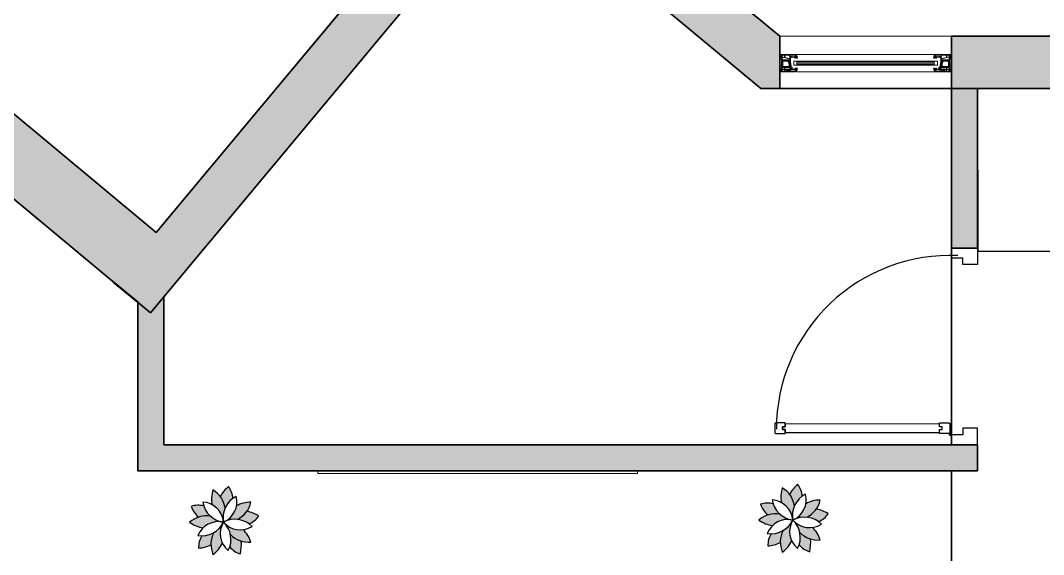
# Model space of a CAD drawing. Header units: millimetres. Extents: x 2258 to 5600, y 711 to 2563.
# Drawn here: x 2677.2 to 2828.1, y 2273.2 to 2352 of the extents above; entities that cross this region are included whole.
import ezdxf

# ---------------------------------------------------------------- set-up
doc = ezdxf.new("R2010")
doc.units = ezdxf.units.MM
doc.linetypes.add('HIDDENX2', pattern=[0.75, 0.5, -0.25])
for name, color, linetype, lineweight in [('HAT', 8, 'Continuous', 18), ('PQI-A-FLOR', 21, 'Continuous', 30), ('PQI-A-HIDN', 31, 'HIDDENX2', 9), ('PQI-A-IN-ELEV', 245, 'Continuous', 9), ('PQI-A-IN-FURN', 39, 'Continuous', 13), ('PQI-A-WALL', 30, 'Continuous', 50), ('PQI-A-WIN', 140, 'Continuous', 13), ('PQI-ST-COLM', 34, 'Continuous', 40), ('WAL', 7, 'Continuous', 30)]:
    doc.layers.add(name, color=color, linetype=linetype, lineweight=lineweight)

# ---------------------------------------------------------------- blocks, each defined once
blk = doc.blocks.new('*U68')
at = {"ltscale": 10}
for p, q in [((-97.5, 33.1), (-144.5, 33.1)), ((-144.5, 33.1), (-144.4, 31.2)), ((-144.5, 33.1), (-83.8, 33.1)), ((-142.2, 25.9), (-144.5, 25.1)), ((-144.5, 25.1), (-144.5, 23.6)), ((-144.5, 12.1), (-144.5, 9.6)), ((-144.4, 31.2), (-142.2, 30.4)), ((-144, 23.1), (-138.5, 23.1)), ((-138.5, 12.6), (-144, 12.6)), ((-143.5, 8.6), (-142, 8.6)), ((-142, 8.6), (-142, 10.6)), ((-142, 10.6), (-138.5, 10.6)), ((-140.5, 30.7), (-138.5, 30.7)), ((-138.5, 25.6), (-140.5, 25.6)), ((-138, 30.2), (-138, 26.1)), ((-138, 22.6), (-138, 13.1)), ((-138, 10.1), (-138, -15.9)), ((-135.4, 23.2), (-135.4, 16.9)), ((-135.4, 15.7), (-135.4, -11.7)), ((-126.4, 23.5), (-135.1, 23.5)), ((-135.1, 16.6), (-126.4, 16.6)), ((-106.6, 16), (-135.1, 16)), ((-126.1, 16.9), (-126.1, 23.2)), ((-125.5, 23.2), (-125.5, 16.9)), ((-106.6, 23.5), (-125.2, 23.5)), ((-125.2, 16.6), (-102.8, 16.6)), ((-106.3, 13.9), (-106.3, 15.7)), ((-106.3, -2.2), (-104.8, 1.7)), ((-105.5, 15.7), (-105.5, 13.9)), ((-105.5, 7.9), (-103.9, 7.9)), ((-104.4, 6.4), (-105.5, 6.4)), ((-103.4, 16), (-105.2, 16)), ((-104.8, 1.7), (-104.4, 6.4)), ((-103.7, 23.3), (-103.7, 30.2)), ((-103.7, 30.2), (-83.8, 30.2)), ((-103.6, 8.2), (-103.1, 15.7)), ((-103.6, -2.6), (-102.2, 1.1)), ((-101.7, 22.8), (-103.2, 22.8)), ((-101.4, 20.2), (-103.2, 20.2)), ((-102.2, 1.1), (-100.5, 15.1)), ((-101.7, 22.8), (-96.1, 24.4)), ((-99.7, 20.7), (-101.2, 20.3)), ((-99.9, 15.6), (-97, 15.1)), ((-99.1, 18.4), (-99.1, 20.2)), ((-96.3, 24.5), (-97.7, 25.1)), ((-88.4, 23.3), (-96.5, 21.8)), ((-96.5, 15.6), (-96.5, 21.8)), ((-87.6, 25.9), (-96.1, 24.4)), ((457.8, 8), (-91.1, 8)), ((-91.1, -8), (-91.1, 8)), ((-87, 19.5), (-87.8, 22.9)), ((-81.5, 25.9), (-87.5, 25.9)), ((-84.1, 19.1), (-86.5, 19.1)), ((-85.6, 23.1), (-85, 20.9)), ((-81.8, 23.7), (-85.1, 23.7)), ((-84.7, 20.6), (-83.8, 20.6)), ((-83.5, 20.2), (-84.1, 19.1)), ((-81.7, 28.6), (-81.2, 26.3)), ((-79.8, 19.1), (-80.4, 20.2)), ((-80.2, 20.6), (-79.3, 20.6)), ((-76.8, 19.1), (-79.8, 19.1)), ((-79.1, -8), (-79.1, 8)), ((-78.9, 29.4), (-76.5, 19.5)), ((445.6, 29.4), (443.1, 19.5)), ((443.4, 19.1), (446.5, 19.1)), ((445.8, -8), (445.8, 8)), ((446.8, 20.6), (445.9, 20.6)), ((446.5, 19.1), (447.1, 20.2)), ((448.4, 28.6), (447.8, 26.3)), ((448.1, 25.9), (454.2, 25.9)), ((448.4, 23.7), (451.8, 23.7)), ((450.2, 20.2), (450.8, 19.1)), ((511.1, 33.1), (450.4, 33.1)), ((470.3, 30.2), (450.4, 30.2)), ((451.4, 20.6), (450.4, 20.6)), ((450.8, 19.1), (453.1, 19.1)), ((452.3, 23.1), (451.7, 20.9)), ((453.6, 19.5), (454.5, 22.9)), ((454.3, 25.9), (462.7, 24.4)), ((455, 23.3), (463.1, 21.8)), ((457.8, -8), (457.8, 8)), ((468.3, 22.8), (462.7, 24.4)), ((463, 24.5), (464.3, 25.1)), ((463.1, 15.6), (463.1, 21.8)), ((466.6, 15.6), (463.7, 15.1)), ((464.1, 33.1), (511.1, 33.1)), ((465.7, 18.4), (465.7, 20.2)), ((466.4, 20.7), (467.9, 20.3)), ((468.8, 1.1), (467.2, 15.1)), ((468, 20.2), (469.8, 20.2)), ((468.3, 22.8), (469.8, 22.8)), ((470.3, -2.6), (468.8, 1.1)), ((491.8, 16.6), (469.5, 16.6)), ((470.3, 8.2), (469.7, 15.7)), ((470, 16), (471.8, 16)), ((470.3, 23.3), (470.3, 30.2)), ((472.2, 7.9), (470.6, 7.9)), ((471.1, 6.4), (472.2, 6.4)), ((471.4, 1.7), (471.1, 6.4)), ((472.9, -2.2), (471.4, 1.7)), ((472.1, 15.7), (472.1, 13.9)), ((472.9, 13.9), (472.9, 15.7)), ((473.2, 23.5), (491.8, 23.5)), ((473.2, 16), (501.7, 16)), ((492.1, 23.2), (492.1, 16.9)), ((492.7, 16.9), (492.7, 23.2)), ((493, 23.5), (501.7, 23.5)), ((501.7, 16.6), (493, 16.6)), ((502, 23.2), (502, 16.9)), ((502, 15.7), (502, -11.7)), ((504.6, 30.2), (504.6, 26.1)), ((504.6, 22.6), (504.6, 13.1)), ((504.6, 10.1), (504.6, -15.9)), ((507.1, 30.7), (505.1, 30.7)), ((505.1, 25.6), (507.1, 25.6)), ((510.6, 23.1), (505.1, 23.1)), ((505.1, 12.6), (510.6, 12.6)), ((508.6, 10.6), (505.1, 10.6)), ((508.6, 8.6), (508.6, 10.6)), ((510.1, 8.6), (508.6, 8.6)), ((511.1, 31.2), (508.9, 30.4)), ((508.9, 25.9), (511.1, 25.1)), ((511.1, 33.1), (511.1, 31.2)), ((511.1, 25.1), (511.1, 23.6)), ((511.1, 12.1), (511.1, 9.6)), ((-144.5, -15.4), (-144.5, -17.8)), ((-144.5, -17.8), (-142.2, -18.6)), ((-142.2, -23.1), (-144.5, -23.9)), ((-144.5, -23.9), (-144.5, -24.8)), ((-144.5, -24.8), (-142.2, -25.6)), ((-144.4, -30.9), (-144.5, -32.9)), ((-144.5, -32.9), (-83.8, -32.9)), ((-142.2, -30.1), (-144.4, -30.9)), ((-142, -14.4), (-143.5, -14.4)), ((-142, -16.4), (-142, -14.4)), ((-138.5, -16.4), (-142, -16.4)), ((-140.5, -18.4), (-138.5, -18.4)), ((-138.5, -23.4), (-140.5, -23.4)), ((-140.5, -25.4), (-138.5, -25.4)), ((-138.5, -30.4), (-140.5, -30.4)), ((-138, -18.9), (-138, -22.9)), ((-138, -25.9), (-138, -29.9)), ((-135.4, -12.9), (-135.4, -22.1)), ((-135.1, -12), (-126.4, -12)), ((-106.6, -12.6), (-135.1, -12.6)), ((-135, -22.4), (-106.5, -16.9)), ((-126.1, -11.7), (-126.1, -10.3)), ((-125.5, -10.3), (-125.5, -11.7)), ((-125.2, -12), (-106.6, -12)), ((-105.4, -23.3), (-106.5, -29.6)), ((-106.3, -11.7), (-106.3, -2.3)), ((-106.3, -16.6), (-106.3, -12.9)), ((-106.2, -30), (-83.8, -30)), ((-103.7, -19.4), (-103.7, -2.8)), ((-96.7, -21.6), (-98.7, -22.5)), ((-96.3, -24.2), (-97.7, -24.8)), ((-88.4, -23), (-96.4, -21.6)), ((-87.6, -25.7), (-96.1, -24.2)), ((457.8, -8), (-91.1, -8)), ((-87, -19.2), (-87.8, -22.6)), ((-81.5, -25.7), (-87.5, -25.7)), ((-84.1, -18.9), (-86.5, -18.9)), ((-85.6, -22.8), (-85, -20.6)), ((-81.8, -23.5), (-85.1, -23.5)), ((-84.7, -20.4), (-83.8, -20.4)), ((-83.5, -19.9), (-84.1, -18.9)), ((-81.7, -28.4), (-81.2, -26)), ((-79.8, -18.9), (-80.4, -19.9)), ((-80.2, -20.4), (-79.3, -20.4)), ((-76.8, -18.9), (-79.8, -18.9)), ((-78.9, -29.1), (-76.5, -19.2)), ((445.6, -29.1), (443.1, -19.2)), ((443.4, -18.9), (446.5, -18.9)), ((446.8, -20.4), (445.9, -20.4)), ((446.5, -18.9), (447.1, -19.9)), ((448.4, -28.4), (447.8, -26)), ((448.1, -25.7), (454.2, -25.7)), ((448.4, -23.5), (451.8, -23.5)), ((450.2, -19.9), (450.8, -18.9)), ((451.4, -20.4), (450.4, -20.4)), ((472.8, -30), (450.4, -30)), ((511.1, -32.9), (450.4, -32.9)), ((450.8, -18.9), (453.1, -18.9)), ((452.3, -22.8), (451.7, -20.6)), ((453.6, -19.2), (454.5, -22.6)), ((454.3, -25.7), (462.7, -24.2)), ((455, -23), (463, -21.6)), ((463, -24.2), (464.3, -24.8)), ((463.3, -21.6), (465.4, -22.5)), ((470.3, -19.4), (470.3, -2.8)), ((472, -23.3), (473.1, -29.6)), ((472.9, -11.7), (472.9, -2.3)), ((472.9, -16.6), (472.9, -12.9)), ((491.8, -12), (473.2, -12)), ((473.2, -12.6), (501.7, -12.6)), ((501.7, -22.4), (473.2, -16.9)), ((492.1, -10.3), (492.1, -11.7)), ((492.7, -11.7), (492.7, -10.3)), ((501.7, -12), (493, -12)), ((502, -12.9), (502, -22.1)), ((504.6, -18.9), (504.6, -22.9)), ((504.6, -25.9), (504.6, -29.9)), ((505.1, -16.4), (508.6, -16.4)), ((507.1, -18.4), (505.1, -18.4)), ((505.1, -23.4), (507.1, -23.4)), ((507.1, -25.4), (505.1, -25.4)), ((505.1, -30.4), (507.1, -30.4)), ((508.6, -16.4), (508.6, -14.4)), ((508.6, -14.4), (510.1, -14.4)), ((511.1, -17.8), (508.9, -18.6)), ((508.9, -23.1), (511.1, -23.9)), ((511.1, -24.8), (508.9, -25.6)), ((508.9, -30.1), (511.1, -30.9)), ((511.1, -15.4), (511.1, -17.8)), ((511.1, -23.9), (511.1, -24.8)), ((511.1, -30.9), (511.1, -32.9))]:
    blk.add_line(p, q, dxfattribs=at)
for p, q in [((-135.4, 29.9), (-135.4, 24.4)), ((-126.4, 30.2), (-135.1, 30.2)), ((-135.1, 24.1), (-126.4, 24.1)), ((-134.9, 15.5), (-109.6, 15.5)), ((-134.9, 13.5), (-134.9, 15.5)), ((-134.9, 14.4), (-133.8, 15.5)), ((-134.9, 13.1), (-132.9, 15.1)), ((-134.9, 11.7), (-132.9, 13.7)), ((-109.6, 13.5), (-134.9, 13.5)), ((-134.9, -6.8), (-134.9, 13.2)), ((-134.9, 13.2), (-132.9, 13.2)), ((-134.9, 13), (-134.6, 13.2)), ((-134.9, 11.6), (-133.2, 13.2)), ((-134.9, 10.2), (-132.9, 12.2)), ((-134.9, 10.1), (-132.9, 12.1)), ((-134.9, 8.8), (-132.9, 10.8)), ((-134.9, 8.7), (-132.9, 10.7)), ((-134.9, 7.4), (-132.9, 9.4)), ((-134.9, 7.3), (-132.9, 9.3)), ((-134.9, 6), (-132.9, 8)), ((-134.9, 4.6), (-132.9, 6.6)), ((-134.9, 3.2), (-132.9, 5.2)), ((-134.9, 1.8), (-132.9, 3.8)), ((-134.9, 0.3), (-132.9, 2.3)), ((-134.9, -1.1), (-132.9, 0.9)), ((-134.4, 13.5), (-132.4, 15.5)), ((-133, 13.5), (-131, 15.5)), ((-132.9, 13.2), (-132.9, -6.8)), ((-131.6, 13.5), (-129.6, 15.5)), ((-130.1, 13.5), (-128.1, 15.5)), ((-128.7, 13.5), (-126.7, 15.5)), ((-127.3, 13.5), (-125.3, 15.5)), ((-126.1, 24.4), (-126.1, 29.9)), ((-125.9, 13.5), (-123.9, 15.5)), ((-125.5, 29.9), (-125.5, 24.4)), ((-119.5, 30.2), (-125.2, 30.2)), ((-125.2, 24.1), (-106.5, 24.1)), ((-124.5, 13.5), (-122.5, 15.5)), ((-123.1, 13.5), (-121.1, 15.5)), ((-121.7, 13.5), (-119.7, 15.5)), ((-120.2, 13.5), (-118.2, 15.5)), ((-119.5, 29.6), (-119.5, 30.2)), ((-118.8, 13.5), (-116.8, 15.5)), ((-117.4, 13.5), (-115.4, 15.5)), ((-114.5, 30.2), (-116.5, 30.2)), ((-116.5, 30.2), (-116.5, 29.6)), ((-116, 13.5), (-114, 15.5)), ((-114.6, 13.5), (-112.6, 15.5)), ((-114.5, 29.6), (-114.5, 30.2)), ((-113.2, 13.5), (-111.2, 15.5)), ((-112.1, -7.1), (-108.9, 2.7)), ((-111.8, 13.5), (-109.8, 15.5)), ((-106.6, 30.2), (-111.5, 30.2)), ((-111.5, 30.2), (-111.5, 29.6)), ((-110.5, -2.1), (-107.3, 1)), ((-110.3, 13.5), (-108.5, 15.3)), ((-107, 2), (-110.2, -7.7)), ((-109.8, 0), (-106.9, 2.9)), ((-109.2, 13.3), (-107.7, 14.7)), ((-109.1, 13.3), (-107.7, 14.7)), ((-109.1, 2.1), (-106.9, 4.3)), ((-108.9, 12.2), (-106.9, 14.2)), ((-108.9, 12.1), (-107.1, 13.9)), ((-108.9, 2.9), (-108.9, 12.8)), ((-108.9, 10.8), (-106.9, 12.8)), ((-108.9, 10.7), (-106.9, 12.7)), ((-108.9, 9.4), (-106.9, 11.4)), ((-108.9, 9.3), (-106.9, 11.3)), ((-108.9, 8), (-106.9, 10)), ((-108.9, 7.9), (-106.9, 9.9)), ((-108.9, 6.5), (-106.9, 8.5)), ((-108.9, 6.4), (-106.9, 8.4)), ((-108.9, 5.1), (-106.9, 7.1)), ((-108.9, 3.7), (-106.9, 5.7)), ((-106.9, 12.8), (-106.9, 2.9)), ((-106.8, 27.6), (-106.6, 27.6)), ((-106.5, 24.6), (-106.8, 24.6)), ((-106.3, 27.9), (-106.3, 29.9)), ((472.9, 27.9), (472.9, 29.9)), ((473.2, 30.2), (478.1, 30.2)), ((473.4, 27.6), (473.2, 27.6)), ((473.2, 24.6), (473.4, 24.6)), ((491.8, 24.1), (473.2, 24.1)), ((475.5, 12.2), (473.5, 14.2)), ((473.5, 12.8), (473.5, 2.9)), ((475.5, 10.8), (473.5, 12.8)), ((475.5, 10.7), (473.5, 12.7)), ((475.5, 9.4), (473.5, 11.4)), ((475.5, 9.3), (473.5, 11.3)), ((475.5, 8), (473.5, 10)), ((475.5, 7.9), (473.5, 9.9)), ((475.5, 6.5), (473.5, 8.5)), ((475.5, 6.4), (473.5, 8.4)), ((475.5, 5.1), (473.5, 7.1)), ((475.5, 3.7), (473.5, 5.7)), ((475.8, 2.1), (473.5, 4.3)), ((476.4, 0), (473.5, 2.9)), ((473.7, 2), (476.8, -7.7)), ((475.5, 12.1), (473.8, 13.9)), ((477.1, -2.1), (474, 1)), ((475.8, 13.3), (474.4, 14.7)), ((475.8, 13.3), (474.4, 14.7)), ((477, 13.5), (475.2, 15.3)), ((475.5, 2.9), (475.5, 12.8)), ((478.7, -7.1), (475.6, 2.7)), ((501.5, 15.5), (476.2, 15.5)), ((476.2, 13.5), (501.5, 13.5)), ((478.4, 13.5), (476.4, 15.5)), ((479.8, 13.5), (477.8, 15.5)), ((478.1, 30.2), (478.1, 29.6)), ((481.2, 13.5), (479.2, 15.5)), ((482.7, 13.5), (480.7, 15.5)), ((481.1, 29.6), (481.1, 30.2)), ((481.1, 30.2), (483.1, 30.2)), ((484.1, 13.5), (482.1, 15.5)), ((483.1, 30.2), (483.1, 29.6)), ((485.5, 13.5), (483.5, 15.5)), ((486.9, 13.5), (484.9, 15.5)), ((486.1, 29.6), (486.1, 30.2)), ((486.1, 30.2), (491.8, 30.2)), ((488.3, 13.5), (486.3, 15.5)), ((489.7, 13.5), (487.7, 15.5)), ((491.1, 13.5), (489.1, 15.5)), ((492.6, 13.5), (490.6, 15.5)), ((494, 13.5), (492, 15.5)), ((492.1, 29.9), (492.1, 24.4)), ((492.7, 24.4), (492.7, 29.9)), ((493, 30.2), (501.7, 30.2)), ((501.7, 24.1), (493, 24.1)), ((495.4, 13.5), (493.4, 15.5)), ((496.8, 13.5), (494.8, 15.5)), ((498.2, 13.5), (496.2, 15.5)), ((499.6, 13.5), (497.6, 15.5)), ((501, 13.5), (499, 15.5)), ((501.5, 13.1), (499.5, 15.1)), ((501.5, 11.7), (499.5, 13.7)), ((501.5, 13.2), (499.5, 13.2)), ((499.5, 13.2), (499.5, -6.8)), ((501.5, 10.2), (499.5, 12.2)), ((501.5, 10.1), (499.5, 12.1)), ((501.5, 8.8), (499.5, 10.8)), ((501.5, 8.7), (499.5, 10.7)), ((501.5, 7.4), (499.5, 9.4)), ((501.5, 7.3), (499.5, 9.3)), ((501.5, 6), (499.5, 8)), ((501.5, 4.6), (499.5, 6.6)), ((501.5, 3.2), (499.5, 5.2)), ((501.5, 1.8), (499.5, 3.8)), ((501.5, 0.3), (499.5, 2.3)), ((501.5, -1.1), (499.5, 0.9)), ((501.5, 11.6), (499.9, 13.2)), ((501.5, 14.4), (500.5, 15.5)), ((501.5, 13), (501.3, 13.2)), ((501.5, 13.5), (501.5, 15.5)), ((501.5, -6.8), (501.5, 13.2)), ((502, 29.9), (502, 24.4)), ((-135.4, -23.6), (-135.4, -29.7)), ((-126.7, -21.7), (-135.1, -23.3)), ((-135.1, -30), (-126.7, -30)), ((-134.9, -2.5), (-132.9, -0.5)), ((-134.9, -3.9), (-132.9, -1.9)), ((-134.9, -5.3), (-132.9, -3.3)), ((-134.9, -6.7), (-132.9, -4.7)), ((-134.6, -7.9), (-132.9, -6.1)), ((-134.1, -8.8), (-132.7, -7.3)), ((-133.2, -9.3), (-131.4, -7.5)), ((-132.2, -7.5), (-112.7, -7.5)), ((-112.7, -9.5), (-132.2, -9.5)), ((-132, -9.5), (-130, -7.5)), ((-130.6, -9.5), (-128.6, -7.5)), ((-129.2, -9.5), (-127.2, -7.5)), ((-127.8, -9.5), (-125.8, -7.5)), ((-126.4, -9.5), (-124.4, -7.5)), ((-126.4, -29.7), (-126.4, -22)), ((-125.5, -29.7), (-125.5, -21.7)), ((-125.2, -21.4), (-106.6, -17.8)), ((-107.4, -30), (-125.2, -30)), ((-125, -9.5), (-123, -7.5)), ((-123.5, -9.5), (-121.5, -7.5)), ((-122.1, -9.5), (-120.1, -7.5)), ((-120.7, -9.5), (-118.7, -7.5)), ((-119.3, -9.5), (-117.3, -7.5)), ((-117.9, -9.5), (-115.9, -7.5)), ((-116.5, -9.5), (-114.5, -7.5)), ((-115.1, -9.5), (-113.1, -7.5)), ((-113.6, -9.5), (-109.4, -5.3)), ((-112.2, -9.5), (-110.1, -7.4)), ((-111.8, -6.3), (-108.7, -3.2)), ((-111.1, -4.2), (-108, -1.1)), ((-105.7, -22), (-107.1, -29.7)), ((-106.3, -18.1), (-106.3, -19.4)), ((472.4, -22), (473.8, -29.7)), ((472.9, -18.1), (472.9, -19.4)), ((491.9, -21.4), (473.3, -17.8)), ((474.1, -30), (491.8, -30)), ((477.8, -4.2), (474.7, -1.1)), ((478.5, -6.3), (475.4, -3.2)), ((480.3, -9.5), (476.1, -5.3)), ((478.8, -9.5), (476.7, -7.4)), ((498.8, -7.5), (479.4, -7.5)), ((479.4, -9.5), (498.8, -9.5)), ((481.7, -9.5), (479.7, -7.5)), ((483.1, -9.5), (481.1, -7.5)), ((484.5, -9.5), (482.5, -7.5)), ((486, -9.5), (484, -7.5)), ((487.4, -9.5), (485.4, -7.5)), ((488.8, -9.5), (486.8, -7.5)), ((490.2, -9.5), (488.2, -7.5)), ((491.6, -9.5), (489.6, -7.5)), ((493, -9.5), (491, -7.5)), ((492.1, -29.7), (492.1, -21.7)), ((494.4, -9.5), (492.4, -7.5)), ((493, -29.7), (493, -22)), ((501.7, -30), (493.3, -30)), ((493.4, -21.7), (501.8, -23.3)), ((495.9, -9.5), (493.9, -7.5)), ((497.3, -9.5), (495.3, -7.5)), ((498.7, -9.5), (496.7, -7.5)), ((499.9, -9.3), (498.1, -7.5)), ((500.7, -8.8), (499.3, -7.3)), ((501.5, -2.5), (499.5, -0.5)), ((501.5, -3.9), (499.5, -1.9)), ((501.5, -5.3), (499.5, -3.3)), ((501.5, -6.7), (499.5, -4.7)), ((501.3, -7.9), (499.5, -6.1)), ((502, -23.6), (502, -29.7))]:
    blk.add_line(p, q)
at = {"ltscale": 100}
for p, q in [((-79.1, 5), (445.8, 5)), ((-79.1, 0), (445.8, 0)), ((-79.1, -5), (445.8, -5))]:
    blk.add_line(p, q, dxfattribs=at)
at = {"ltscale": 10}
for centre, radius, start, end in [((-144, 23.6), 0.5, 180, 270), ((-144, 12.1), 0.5, 90, 180), ((-143.5, 9.6), 1, 180, 270), ((-141.9, 31.4), 1, 250, 293.8955), ((-141.9, 24.9), 1, 66.1045, 110), ((-140.5, 28.2), 2.5, 90, 113.8955), ((-140.5, 28.1), 2.5, 246.1045, 270), ((-138.5, 30.2), 0.5, 0, 90), ((-138.5, 26.1), 0.5, 270, 0), ((-138.5, 22.6), 0.5, 0, 90), ((-138.5, 13.1), 0.5, 270, 0), ((-138.5, 10.1), 0.5, 0, 90), ((-135.1, 23.2), 0.3, 90, 180), ((-135.1, 16.9), 0.3, 180, 270), ((-135.1, 15.7), 0.3, 90, 180), ((-126.4, 23.2), 0.3, 0, 90), ((-126.4, 16.9), 0.3, 270, 360), ((-125.2, 23.2), 0.3, 90, 180), ((-125.2, 16.9), 0.3, 180, 270), ((-106.6, 23.2), 0.3, 1.6854, 90), ((-106.6, 15.7), 0.3, 0, 90), ((-103.2, 23.3), 3.1, 181.6854, 270), ((-105.9, 13.9), 0.4, 180, 0), ((-105.5, 7.1), 0.75, 90, 270), ((-105.2, 15.7), 0.3, 90, 180), ((-103.9, 8.2), 0.3, 270, 356), ((-100.2, 19.6), 6, 65.2313, 125.6853), ((-103.2, 23.3), 0.5, 180, 270), ((-103.4, 15.7), 0.3, 356, 90), ((-102.8, 16.9), 0.3, 270, 326.3748), ((-100, 15.1), 3.1, 79.1758, 146.3748), ((-101.4, 20.7), 0.5, 270, 286), ((-100, 15.1), 0.5, 82, 176), ((-99.6, 20.2), 0.5, 0, 106), ((-99.4, 18.4), 0.3, 259.1758, 0), ((-97, 15.6), 0.5, 261.547, 0), ((-96.1, 24.9), 0.5, 245.2313, 280), ((-88.3, 22.8), 0.5, 14, 100), ((-87.5, 25.4), 0.5, 90, 100), ((-87.5, 25.4), 0.5, 90, 100), ((-86.5, 19.6), 0.5, 194, 270), ((-85.1, 23.2), 0.5, 90, 194), ((-84.7, 20.9), 0.3, 194, 270), ((-83.8, 28.1), 5, 14, 90), ((-83.8, 28.1), 2.1, 14, 90), ((-83.8, 20.3), 0.3, 330, 90), ((-81.8, 20.9), 2.8, 0, 90), ((-81.5, 26.2), 0.3, 270, 14), ((-80.2, 20.3), 0.3, 90, 210), ((-79.3, 20.9), 0.3, 270, 0), ((-76.8, 19.4), 0.3, 270, 14), ((443.4, 19.4), 0.3, 166, 270), ((450.4, 28.1), 5, 90, 166), ((448.4, 20.9), 2.8, 90, 180), ((445.9, 20.9), 0.3, 180, 270), ((446.8, 20.3), 0.3, 330, 90), ((448.1, 26.2), 0.3, 166, 270), ((450.4, 28.1), 2.1, 90, 166), ((450.4, 20.3), 0.3, 90, 210), ((451.4, 20.9), 0.3, 270, 346), ((451.8, 23.2), 0.5, 346, 90), ((453.1, 19.6), 0.5, 270, 346), ((454.2, 25.4), 0.5, 80, 90), ((454.2, 25.4), 0.5, 80, 90), ((454.9, 22.8), 0.5, 80, 166), ((462.8, 24.9), 0.5, 260, 294.7687), ((463.6, 15.6), 0.5, 180, 278.453), ((466.8, 19.6), 6, 54.3147, 114.7687), ((466.2, 20.2), 0.5, 74, 180), ((466, 18.4), 0.3, 180, 280.8242), ((466.7, 15.1), 3.1, 33.6252, 100.8242), ((466.7, 15.1), 0.5, 4, 98), ((468, 20.7), 0.5, 254, 270), ((469.5, 16.9), 0.3, 213.6252, 270), ((470, 15.7), 0.3, 90, 184), ((469.8, 23.3), 0.5, 270, 0), ((469.8, 23.3), 3.1, 270, 358.3146), ((470.6, 8.2), 0.3, 184, 270), ((471.8, 15.7), 0.3, 0, 90), ((472.5, 13.9), 0.4, 180, 0), ((472.2, 7.1), 0.75, 270, 90), ((473.2, 23.2), 0.3, 90, 178.3146), ((473.2, 15.7), 0.3, 90, 180), ((491.8, 23.2), 0.3, 0, 90), ((491.8, 16.9), 0.3, 270, 0), ((493, 23.2), 0.3, 90, 180), ((493, 16.9), 0.3, 180, 270), ((501.7, 23.2), 0.3, 0, 90), ((501.7, 16.9), 0.3, 270, 360), ((501.7, 15.7), 0.3, 0, 90), ((505.1, 30.2), 0.5, 90, 180), ((505.1, 26.1), 0.5, 180, 270), ((505.1, 22.6), 0.5, 90, 180), ((505.1, 13.1), 0.5, 180, 270), ((505.1, 10.1), 0.5, 90, 180), ((507.1, 28.2), 2.5, 66.1045, 90), ((507.1, 28.1), 2.5, 270, 293.8955), ((508.6, 31.4), 1, 246.1045, 290), ((508.6, 24.9), 1, 70, 113.8955), ((510.1, 9.6), 1, 270, 0), ((510.6, 23.6), 0.5, 270, 0), ((510.6, 12.1), 0.5, 0, 90), ((-143.5, -15.4), 1, 90, 180), ((-141.9, -17.7), 1, 250, 293.8955), ((-141.9, -24.1), 1, 66.1045, 110), ((-141.9, -24.7), 1, 250, 293.8955), ((-141.9, -31.1), 1, 66.1045, 110), ((-140.5, -20.9), 2.5, 90, 113.8955), ((-140.5, -20.9), 2.5, 246.1045, 270), ((-140.5, -27.9), 2.5, 90, 113.8955), ((-140.5, -27.9), 2.5, 246.1045, 270), ((-138.5, -15.9), 0.5, 270, 0), ((-138.5, -18.9), 0.5, 0, 90), ((-138.5, -22.9), 0.5, 270, 0), ((-138.5, -25.9), 0.5, 0, 90), ((-138.5, -29.9), 0.5, 270, 0), ((-135.1, -11.7), 0.3, 180, 270), ((-135.1, -12.9), 0.3, 90, 180), ((-135.1, -22.1), 0.3, 180, 280.8928), ((-126.4, -11.7), 0.3, 270, 0), ((-125.8, -10.3), 0.3, 90, 180), ((-125.8, -10.3), 0.3, 0, 90), ((-125.2, -11.7), 0.3, 180, 270), ((-106.6, -11.7), 0.3, 270, 0), ((-106.6, -12.9), 0.3, 0, 90), ((-106.6, -16.6), 0.3, 280.8928, 0), ((-106.2, -29.7), 0.3, 170, 270), ((-106, -2.3), 0.3, 159, 180), ((-105.1, -23.3), 0.3, 39.1553, 170), ((-100.2, -19.4), 6, 219.1553, 294.7687), ((-103.2, -2.8), 0.5, 159, 180), ((-100.2, -19.4), 3.5, 180, 294.7236), ((-96.5, -22.1), 0.5, 80, 114.7236), ((-96.1, -24.7), 0.5, 80, 114.7687), ((-88.3, -22.5), 0.5, 260, 346), ((-87.5, -25.2), 0.5, 260, 270), ((-87.5, -25.2), 0.5, 260, 270), ((-86.5, -19.4), 0.5, 90, 166), ((-85.1, -23), 0.5, 166, 270), ((-84.7, -20.7), 0.3, 90, 166), ((-83.8, -20.1), 0.3, 270, 30), ((-83.8, -27.9), 2.1, 270, 346), ((-83.8, -27.9), 5, 270, 346), ((-81.8, -20.7), 2.8, 270, 0), ((-81.5, -26), 0.3, 346, 90), ((-80.2, -20.1), 0.3, 150, 270), ((-79.3, -20.7), 0.3, 0, 90), ((-76.8, -19.2), 0.3, 346, 90), ((443.4, -19.2), 0.3, 90, 194), ((445.9, -20.7), 0.3, 90, 180), ((448.4, -20.7), 2.8, 180, 270), ((450.4, -27.9), 5, 194, 270), ((446.8, -20.1), 0.3, 270, 30), ((448.1, -26), 0.3, 90, 194), ((450.4, -27.9), 2.1, 194, 270), ((450.4, -20.1), 0.3, 150, 270), ((451.4, -20.7), 0.3, 14, 90), ((451.8, -23), 0.5, 270, 14), ((453.1, -19.4), 0.5, 14, 90), ((454.2, -25.2), 0.5, 270, 280), ((454.2, -25.2), 0.5, 270, 280), ((454.9, -22.5), 0.5, 194, 280), ((462.8, -24.7), 0.5, 65.2313, 100), ((463.1, -22.1), 0.5, 65.2764, 100), ((466.8, -19.4), 6, 245.2313, 320.8447), ((466.8, -19.4), 3.5, 245.2764, 0), ((469.8, -2.8), 0.5, 360, 21), ((471.7, -23.3), 0.3, 10, 140.8447), ((472.8, -29.7), 0.3, 270, 10), ((472.6, -2.3), 0.3, 360, 21), ((473.2, -11.7), 0.3, 180, 270), ((473.2, -12.9), 0.3, 90, 180), ((473.2, -16.6), 0.3, 180, 259.1072), ((491.8, -11.7), 0.3, 270, 0), ((492.4, -10.3), 0.3, 90, 180), ((492.4, -10.3), 0.3, 0, 90), ((493, -11.7), 0.3, 180, 270), ((501.7, -11.7), 0.3, 270, 0), ((501.7, -12.9), 0.3, 0, 90), ((501.7, -22.1), 0.3, 259.1072, 0), ((505.1, -15.9), 0.5, 180, 270), ((505.1, -18.9), 0.5, 90, 180), ((505.1, -22.9), 0.5, 180, 270), ((505.1, -25.9), 0.5, 90, 180), ((505.1, -29.9), 0.5, 180, 270), ((507.1, -20.9), 2.5, 66.1045, 90), ((507.1, -20.9), 2.5, 270, 293.8955), ((507.1, -27.9), 2.5, 66.1045, 90), ((507.1, -27.9), 2.5, 270, 293.8955), ((508.6, -17.7), 1, 246.1045, 290), ((508.6, -24.1), 1, 70, 113.8955), ((508.6, -24.7), 1, 246.1045, 290), ((508.6, -31.1), 1, 70, 113.8955), ((510.1, -15.4), 1, 0, 90)]:
    blk.add_arc(centre, radius, start, end, dxfattribs=at)
for centre, radius, start, end in [((-135.1, 29.9), 0.3, 90, 180), ((-135.1, 24.4), 0.3, 180, 270), ((-126.4, 29.9), 0.3, 0, 90), ((-126.4, 24.4), 0.3, 270, 0), ((-125.2, 29.9), 0.3, 90, 180), ((-125.2, 24.4), 0.3, 180, 270), ((-118, 29.6), 1.5, 180, 0), ((-113, 29.6), 1.5, 180, 0), ((-109.6, 12.8), 2.7, 0, 90), ((-109.6, 12.8), 0.7, 0, 90), ((-109.6, 2.9), 0.7, 342, 360), ((-106.8, 26.1), 1.5, 90, 270), ((-109.6, 2.9), 2.7, 342, 0), ((-106.6, 29.9), 0.3, 0, 90), ((-106.6, 27.9), 0.3, 270, 0), ((-106.5, 24.4), 0.25, 270, 90), ((473.2, 29.9), 0.3, 90, 180), ((473.2, 27.9), 0.3, 180, 270), ((473.2, 24.4), 0.25, 90, 270), ((473.4, 26.1), 1.5, 270, 90), ((476.2, 12.8), 2.7, 90, 180), ((476.2, 2.9), 2.7, 180, 198), ((476.2, 12.8), 0.7, 90, 180), ((476.2, 2.9), 0.7, 180, 198), ((479.6, 29.6), 1.5, 180, 0), ((484.6, 29.6), 1.5, 180, 0), ((491.8, 29.9), 0.3, 0, 90), ((491.8, 24.4), 0.3, 270, 0), ((493, 29.9), 0.3, 90, 180), ((493, 24.4), 0.3, 180, 270), ((501.7, 29.9), 0.3, 0, 90), ((501.7, 24.4), 0.3, 270, 360), ((-135.1, -23.6), 0.3, 100.8928, 180), ((-135.1, -29.7), 0.3, 180, 270), ((-132.2, -6.8), 2.7, 180, 270), ((-132.2, -6.8), 0.7, 180, 270), ((-126.7, -22), 0.3, 0, 100.8928), ((-126.7, -29.7), 0.3, 270, 360), ((-125.2, -21.7), 0.3, 100.8928, 180), ((-125.2, -29.7), 0.3, 180, 270), ((-112.7, -6.8), 0.7, 270, 342), ((-112.7, -6.8), 2.7, 270, 342), ((-107.4, -29.7), 0.3, 270, 350), ((-106.6, -18.1), 0.3, 0, 100.8928), ((-100.2, -19.4), 6.1, 180, 203.7683), ((-106, -21.9), 0.3, 350, 23.7683), ((466.8, -19.4), 6.1, 336.2317, 0), ((472.7, -21.9), 0.3, 156.2317, 190), ((473.2, -18.1), 0.3, 79.1072, 180), ((474.1, -29.7), 0.3, 190, 270), ((479.4, -6.8), 2.7, 198, 270), ((479.4, -6.8), 0.7, 198, 270), ((491.8, -29.7), 0.3, 270, 0), ((491.8, -21.7), 0.3, 0, 79.1072), ((493.3, -22), 0.3, 79.1072, 180), ((493.3, -29.7), 0.3, 180, 270), ((498.8, -6.8), 2.7, 270, 0), ((498.8, -6.8), 0.7, 270, 0), ((501.7, -29.7), 0.3, 270, 0), ((501.7, -23.6), 0.3, 0, 79.1072)]:
    blk.add_arc(centre, radius, start, end)
at = {"layer": 'PQI-A-HIDN'}
for p, q in [((511.1, 97.1), (-144.5, 97.1)), ((511.1, -102.9), (-144.5, -102.9))]:
    blk.add_line(p, q, dxfattribs=at)
at = {"layer": 'PQI-A-IN-ELEV', "ltscale": 100}
for p, q in [((-83.8, 33.1), (446.5, 33.1)), ((-83.8, -32.9), (449.5, -32.9))]:
    blk.add_line(p, q, dxfattribs=at)

msp = doc.modelspace()

# ---------------------------------------------------------------- hatches: boundary and pattern name
at = {"layer": 'HAT', "lineweight": 30, "true_color": 0x58ba48}
h = msp.add_hatch(color=85, dxfattribs=at)
h.dxf.hatch_style = 1
h.paths.add_polyline_path([(2711.169, 2280.897, 0.1332645), (2709.052, 2280.357, -0.2243524), (2707.411, 2278.097, -0.128333), (2709.182, 2278.366, 0.2192647)])
h.paths.add_polyline_path([(2708.506, 2281.46, 0.147434), (2707.854, 2283.207, 0.0925071), (2706.651, 2281.733, -0.1209921), (2707.366, 2280.044, -0.1304106)])
h.paths.add_polyline_path([(2707.075, 2278.277, -0.1283333), (2707.366, 2280.044, 0.1209921), (2706.651, 2281.733, 0.0957329), (2705.572, 2282.716, 0.1332644), (2705.432, 2280.536, -0.2243528)])
h.paths.add_polyline_path([(2705.209, 2278.835, -0.1304105), (2704.215, 2280.358, 0.147434), (2702.352, 2280.277, 0.0925071), (2703.382, 2278.677, -0.120992)])
h.paths.add_polyline_path([(2704.144, 2277.148, -0.2243524), (2706.8, 2278.012, -0.128333), (2705.209, 2278.835, 0.2192646), (2702.114, 2277.955, 0.1332644)])
h.paths.add_polyline_path([(2705.277, 2274.624, -0.120992), (2705.692, 2276.411, -0.1304106), (2703.937, 2275.935, 0.1474339), (2703.438, 2274.138, 0.0925071)])
h.paths.add_polyline_path([(2706.968, 2274.876, -0.224352), (2706.966, 2277.669, -0.1283327), (2705.692, 2276.411, 0.2192646), (2705.572, 2273.195, 0.1332644)])
h.paths.add_polyline_path([(2709.612, 2273.274, 0.0925071), (2709.718, 2275.174, -0.120992), (2708.147, 2276.121, -0.1304106), (2708.057, 2274.304, 0.1474341)])
h.paths.add_polyline_path([(2711.169, 2275.013, 0.1332644), (2710.001, 2276.86, -0.2243524), (2707.344, 2277.721, -0.128333), (2708.147, 2276.121, 0.120992), (2709.718, 2275.174, 0.0957329)])
h.paths.add_polyline_path([(2712.341, 2278.879, 0.0925071), (2710.567, 2279.568, -0.1209921), (2709.182, 2278.366, -0.1304105), (2710.881, 2277.719, 0.1474341)])
h = msp.add_hatch(color=85, dxfattribs=at)
h.dxf.hatch_style = 1
h.paths.add_polyline_path([(2795.145, 2281.218, 0.1332645), (2793.028, 2280.678, -0.2243524), (2791.388, 2278.418, -0.128333), (2793.158, 2278.687, 0.2192647)])
h.paths.add_polyline_path([(2792.483, 2281.781, 0.147434), (2791.831, 2283.528, 0.0925071), (2790.628, 2282.054, -0.1209921), (2791.342, 2280.365, -0.1304106)])
h.paths.add_polyline_path([(2791.051, 2278.598, -0.1283333), (2791.342, 2280.365, 0.1209921), (2790.628, 2282.054, 0.0957329), (2789.549, 2283.037, 0.1332644), (2789.408, 2280.856, -0.2243528)])
h.paths.add_polyline_path([(2789.186, 2279.156, -0.1304105), (2788.191, 2280.679, 0.147434), (2786.328, 2280.598, 0.0925071), (2787.358, 2278.998, -0.120992)])
h.paths.add_polyline_path([(2788.12, 2277.469, -0.2243524), (2790.776, 2278.333, -0.128333), (2789.186, 2279.156, 0.2192646), (2786.09, 2278.276, 0.1332644)])
h.paths.add_polyline_path([(2789.254, 2274.945, -0.120992), (2789.669, 2276.732, -0.1304106), (2787.913, 2276.256, 0.1474339), (2787.414, 2274.459, 0.0925071)])
h.paths.add_polyline_path([(2790.944, 2275.197, -0.224352), (2790.943, 2277.99, -0.1283327), (2789.669, 2276.732, 0.2192646), (2789.549, 2273.516, 0.1332644)])
h.paths.add_polyline_path([(2793.588, 2273.595, 0.0925071), (2793.695, 2275.495, -0.120992), (2792.124, 2276.442, -0.1304106), (2792.033, 2274.625, 0.1474341)])
h.paths.add_polyline_path([(2795.145, 2275.334, 0.1332644), (2793.977, 2277.18, -0.2243524), (2791.321, 2278.042, -0.128333), (2792.124, 2276.442, 0.120992), (2793.695, 2275.495, 0.0957329)])
h.paths.add_polyline_path([(2796.318, 2279.2, 0.0925071), (2794.544, 2279.889, -0.1209921), (2793.158, 2278.687, -0.1304105), (2794.858, 2278.04, 0.1474341)])
at = {"layer": 'PQI-A-IN-FURN', "true_color": 0x000000}
h = msp.add_hatch(color=18, dxfattribs=at)
h.dxf.hatch_style = 1
h.paths.add_polyline_path([(2854.354, 2341.911), (2854.354, 2349.637), (2814.491, 2349.657), (2814.491, 2318.365), (2818.353, 2318.365), (2818.355, 2341.93)], flags=17)
h.paths.add_polyline_path([(2825.686, 2427.842), (2807.878, 2442.68), (2859.317, 2504.412), (2794.617, 2558.324), (2788.681, 2563.27), (2784.229, 2557.928), (2770.009, 2540.862), (2775.945, 2535.916), (2790.165, 2552.982), (2849.523, 2503.522), (2802.536, 2447.131), (2743.178, 2496.592), (2753.688, 2509.205), (2747.752, 2514.151), (2717.953, 2478.388), (2723.888, 2473.442), (2738.726, 2491.249), (2815.892, 2426.951), (2766.432, 2367.593), (2689.266, 2431.891), (2694.212, 2437.827), (2688.276, 2442.773), (2668.369, 2418.881), (2674.305, 2413.935), (2684.815, 2426.549), (2744.173, 2377.089), (2697.186, 2320.698), (2637.828, 2370.159), (2652.047, 2387.224), (2646.112, 2392.17), (2620.368, 2361.275), (2611.195, 2368.918), (2606.249, 2362.982), (2621.358, 2350.393), (2631.645, 2362.739), (2634.613, 2360.266), (2696.346, 2308.827), (2749.515, 2372.637), (2767.323, 2357.799)])
h.paths.add_polyline_path([(2786.367, 2341.93), (2789.164, 2341.93), (2789.164, 2349.657), (2772.269, 2363.735), (2767.323, 2357.799)], flags=17)
h.paths.add_polyline_path([(2573.602, 2390.185), (2576.57, 2387.712), (2581.459, 2393.696), (2572.612, 2401.067), (2534.158, 2354.917), (2540.094, 2349.971)])
h.paths.add_polyline_path([(2540.097, 2349.967), (2534.155, 2354.918), (2508.189, 2323.756), (2514.131, 2318.804)])
h.paths.add_polyline_path([(2614.9, 2285.57), (2614.9, 2273.034), (2614.912, 2273.034), (2614.908, 2271.937), (2614.9, 2271.937), (2614.9, 2271.555), (2614.91, 2271.555), (2614.908, 2271.065), (2614.9, 2271.065), (2614.9, 2270.683), (2614.903, 2270.683), (2614.9, 2269.586), (2614.9, 2191.293), (2613.923, 2191.293), (2613.923, 2183.576), (2614.9, 2183.576), (2618.763, 2183.576), (2618.763, 2289.433), (2543.067, 2289.433), (2543.067, 2353.54), (2540.094, 2349.971), (2540.098, 2349.967), (2535.341, 2344.259), (2535.341, 2285.57)])
h.paths.add_polyline_path([(2459.632, 2191.303), (2459.636, 2259.447), (2451.91, 2250.175), (2451.905, 2191.303)])
h = msp.add_hatch(color=18, dxfattribs=at)
h.dxf.hatch_style = 1
h.paths.add_polyline_path([(2818.355, 2285.528), (2818.355, 2289.391), (2698.332, 2289.391), (2698.332, 2311.211), (2696.346, 2308.827), (2694.469, 2310.391), (2694.469, 2285.528)])

# ---------------------------------------------------------------- linework, layer by layer
at = {"color": 24, "ltscale": 1000}
for points in [[(2814.493, 2316.916), (2814.493, 2318.365), (2818.356, 2318.365), (2818.356, 2315.95), (2816.154, 2315.95), (2816.154, 2316.916), (2814.493, 2316.916)], [(2814.491, 2290.84), (2814.491, 2289.391), (2818.355, 2289.391), (2818.355, 2291.805), (2816.153, 2291.806), (2816.153, 2290.84), (2814.491, 2290.84)]]:
    msp.add_lwpolyline(points, dxfattribs=at)
at = {"color": 18, "ltscale": 1000, "true_color": 0x000000}
for points in [[(2789.591, 2292.017), (2789.977, 2292.017), (2789.977, 2292.596), (2788.586, 2292.596, 0.4142136), (2788.432, 2292.442), (2788.432, 2291.206, 0.4142136), (2788.586, 2291.051), (2789.977, 2291.051), (2789.977, 2291.631), (2789.591, 2291.631)], [(2813.118, 2292.016), (2812.731, 2292.016), (2812.731, 2292.595), (2814.122, 2292.595, -0.4142136), (2814.277, 2292.441), (2814.277, 2291.205, -0.4142136), (2814.122, 2291.05), (2812.731, 2291.05), (2812.731, 2291.63), (2813.118, 2291.63)]]:
    msp.add_lwpolyline(points, format="xyb", close=True, dxfattribs=at)
at = {"color": 24, "ltscale": 1000}
msp.add_lwpolyline([(2789.977, 2292.017), (2789.591, 2292.017), (2789.591, 2291.631), (2789.977, 2291.631), (2789.977, 2291.206), (2812.731, 2291.205), (2812.731, 2291.63), (2813.118, 2291.63), (2813.118, 2292.016), (2812.731, 2292.016), (2812.731, 2292.441), (2789.977, 2292.442)], close=True, dxfattribs=at)
at = {"color": 18, "ltscale": 1000, "true_color": 0x000000}
for points in [[(2814.144, 2291.052), (2814.144, 2290.895), (2814.202, 2290.895)], [(2814.337, 2291.031), (2814.337, 2291.861), (2814.277, 2291.861)], [(2814.491, 2290.702), (2814.337, 2290.702), (2814.337, 2290.76)], [(2814.472, 2290.895), (2815.303, 2290.895), (2815.303, 2290.84)]]:
    msp.add_lwpolyline(points, dxfattribs=at)
for radius in [0.135, 0.0966]:
    msp.add_circle((2814.337, 2290.895), radius, dxfattribs=at)
at = {"color": 24, "ltscale": 1000}
msp.add_arc((2814.296, 2291.678), 25.627, 87.39927, 179.99725, dxfattribs=at)
at = {"layer": 'HAT', "color": 18, "lineweight": 30, "true_color": 0x000000}
for p, q in [((2631.645, 2362.739), (2694.469, 2310.391)), ((2694.469, 2310.391), (2694.469, 2285.528)), ((2694.469, 2285.528), (2694.469, 2310.391)), ((2694.469, 2285.528), (2814.49, 2285.528)), ((2814.49, 2191.305), (2814.49, 2285.528)), ((2814.49, 2285.528), (2814.49, 2144.945))]:
    msp.add_line(p, q, dxfattribs=at)
at = {"layer": 'PQI-A-FLOR', "color": 24, "lineweight": 35}
msp.add_line((2814.493, 2318.365), (2814.493, 2289.396), dxfattribs=at)
at = {"layer": 'PQI-A-IN-FURN', "color": 0, "lineweight": 35, "ltscale": 0.25}
msp.add_line((2818.355, 2318.365), (2818.355, 2341.93), dxfattribs=at)
at = {"layer": 'PQI-A-IN-FURN'}
for p, q in [((2721.026, 2285.141), (2721.026, 2285.528)), ((2721.026, 2285.528), (2768.206, 2285.528)), ((2768.206, 2285.141), (2721.026, 2285.141)), ((2768.206, 2285.528), (2768.206, 2285.141))]:
    msp.add_line(p, q, dxfattribs=at)
msp.add_lwpolyline([(2519.387, 2003.937), (2687.392, 2003.937), (2687.392, 1936.331), (2825.115, 1936.331), (2825.115, 2003.937), (3215.153, 2003.939), (3215.155, 2021.321), (3282.761, 2021.321), (3282.761, 2128.525), (3215.155, 2128.525), (3215.153, 2191.304), (2920.332, 2191.329), (2920.332, 2349.657), (2789.164, 2349.663), (2748.721, 2382.35), (2697.186, 2320.698), (2631.892, 2375.105)], dxfattribs=at)
at = {"layer": 'PQI-A-WALL', "color": 0, "lineweight": 35, "ltscale": 100}
for p, q in [((2772.269, 2363.735), (2789.164, 2349.657)), ((2767.323, 2357.799), (2786.367, 2341.93)), ((2789.164, 2341.93), (2789.164, 2349.657)), ((2820.343, 2341.93), (2786.367, 2341.93)), ((2818.355, 2341.93), (2818.353, 2318.365)), ((2814.493, 2318.365), (2818.353, 2318.365)), ((2694.469, 2310.391), (2694.469, 2285.528)), ((2698.332, 2289.391), (2698.332, 2311.211)), ((2818.355, 2289.391), (2698.332, 2289.391)), ((2818.355, 2285.528), (2818.355, 2289.391)), ((2694.469, 2285.528), (2818.355, 2285.528))]:
    msp.add_line(p, q, dxfattribs=at)
at = {"layer": 'PQI-A-WALL', "ltscale": 100}
msp.add_line((2690.941, 2313.33), (2694.469, 2310.391), dxfattribs=at)
at = {"layer": 'PQI-A-WALL', "color": 0, "lineweight": 35, "ltscale": 100}
msp.add_lwpolyline([(2818.355, 2341.93), (2854.355, 2341.929), (2854.355, 2349.656), (2814.491, 2349.657), (2814.491, 2318.365), (2818.355, 2318.365)], dxfattribs=at)
at = {"layer": 'PQI-ST-COLM', "color": 0, "lineweight": 35}
for points in [[(2808.324, 2442.309), (2825.686, 2427.842), (2767.323, 2357.799), (2749.515, 2372.637), (2696.346, 2308.827)], [(2637.828, 2370.159), (2637.828, 2370.159), (2697.186, 2320.698), (2744.173, 2377.089), (2684.815, 2426.549), (2684.815, 2426.549), (2684.815, 2426.549)], [(2696.346, 2308.827), (2634.613, 2360.266), (2634.613, 2360.266), (2631.645, 2362.739)]]:
    msp.add_lwpolyline(points, dxfattribs=at)
at = {"layer": 'WAL', "color": 246}
msp.add_line((2818.355, 2341.93), (2818.365, 2317.93), dxfattribs=at)
at = {"layer": 'WAL', "color": 18, "true_color": 0x000000}
msp.add_line((2818.365, 2317.93), (2888.81, 2317.93), dxfattribs=at)
at = {"layer": 'WAL', "color": 116, "lineweight": 30, "true_color": 0x136734}
for centre, radius, start, end in [((2711.202, 2279.247), 5.186, 130.21051, 151.35141), ((2705.282, 2281.251), 3.231, 3.50863, 37.24757), ((2795.179, 2279.568), 5.186, 130.21051, 151.35141), ((2789.259, 2281.572), 3.231, 3.50863, 37.24757), ((2709.52, 2281.367), 4.171, 161.1301, 191.49315), ((2703.569, 2279.433), 3.846, 9.1324, 58.6013), ((2710.605, 2278.602), 3.546, 116.77608, 190.51587), ((2705.84, 2280.963), 3.269, 293.04468, 14.24727), ((2793.496, 2281.688), 4.171, 161.1301, 191.49315), ((2787.545, 2279.754), 3.846, 9.1324, 58.6013), ((2794.582, 2278.923), 3.546, 116.77608, 190.51587), ((2789.816, 2281.284), 3.269, 293.04468, 14.24727), ((2703.417, 2277.227), 3.231, 75.50863, 109.24757), ((2707.153, 2282.237), 5.186, 202.21052, 223.35141), ((2707.581, 2281.471), 3.546, 188.77608, 262.51587), ((2703.863, 2277.668), 3.269, 5.04468, 86.24727), ((2711.105, 2276.727), 4.171, 89.1301, 119.49315), ((2707.428, 2281.789), 3.846, 297.1324, 346.6013), ((2787.393, 2277.548), 3.231, 75.50863, 109.24757), ((2791.129, 2282.558), 5.186, 202.21052, 223.35141), ((2787.84, 2277.989), 3.269, 5.04468, 86.24727), ((2791.558, 2281.792), 3.546, 188.77608, 262.51587), ((2795.082, 2277.048), 4.171, 89.1301, 119.49315), ((2791.404, 2282.109), 3.846, 297.1324, 346.6013), ((2704.616, 2275.035), 3.846, 81.1324, 130.6013), ((2709.609, 2274.471), 5.186, 58.21052, 79.35141), ((2709.687, 2280.721), 3.231, 291.50863, 325.24757), ((2788.593, 2275.356), 3.846, 81.1324, 130.6013), ((2792.788, 2275.161), 3.546, 44.77608, 118.51587), ((2793.586, 2274.792), 5.186, 58.21052, 79.35141), ((2793.663, 2281.042), 3.231, 291.50863, 325.24757), ((2704.616, 2281.292), 4.171, 233.1301, 263.49315), ((2706.386, 2274.77), 3.269, 77.04468, 158.24727), ((2703.919, 2279.481), 3.546, 260.77608, 334.51587), ((2709.922, 2276.274), 3.269, 149.04468, 230.24727), ((2708.812, 2274.84), 3.546, 44.77608, 118.51587), ((2709.585, 2280.102), 3.269, 221.04468, 302.24727), ((2704.679, 2275.383), 3.546, 332.77608, 46.51587), ((2788.593, 2281.613), 4.171, 233.1301, 263.49315), ((2790.363, 2275.091), 3.269, 77.04468, 158.24727), ((2787.895, 2279.802), 3.546, 260.77608, 334.51587), ((2793.899, 2276.595), 3.269, 149.04468, 230.24727), ((2793.561, 2280.423), 3.269, 221.04468, 302.24727), ((2788.656, 2275.704), 3.546, 332.77608, 46.51587), ((2791.159, 2274.105), 4.171, 17.1301, 47.49315), ((2706.668, 2274.209), 3.231, 147.50863, 181.24757), ((2709.123, 2274.673), 3.846, 153.1324, 202.6013), ((2710.86, 2278.846), 3.846, 225.1324, 274.6013), ((2707.183, 2273.784), 4.171, 17.1301, 47.49315), ((2790.644, 2274.53), 3.231, 147.50863, 181.24757), ((2793.099, 2274.994), 3.846, 153.1324, 202.6013), ((2794.837, 2279.167), 3.846, 225.1324, 274.6013), ((2703.057, 2279.31), 5.186, 274.21051, 295.35141), ((2703.172, 2276.606), 4.171, 305.1301, 335.49315), ((2710.543, 2276.368), 3.231, 219.50863, 253.24757), ((2704.575, 2274.511), 5.186, 346.21052, 7.35141), ((2787.033, 2279.631), 5.186, 274.21051, 295.35141), ((2787.149, 2276.927), 4.171, 305.1301, 335.49315), ((2794.519, 2276.689), 3.231, 219.50863, 253.24757), ((2788.552, 2274.831), 5.186, 346.21052, 7.35141)]:
    msp.add_arc(centre, radius, start, end, dxfattribs=at)

# ---------------------------------------------------------------- block references
at = {"layer": 'PQI-A-WIN', "ltscale": 1000, "xscale": 0.03863196438221001, "yscale": 0.03863196438221001, "zscale": 0.03863196438221001, "rotation": 179.997245771198}
msp.add_blockref('*U68', (2808.91, 2345.682), dxfattribs=at)

doc.saveas('drawing.dxf')
